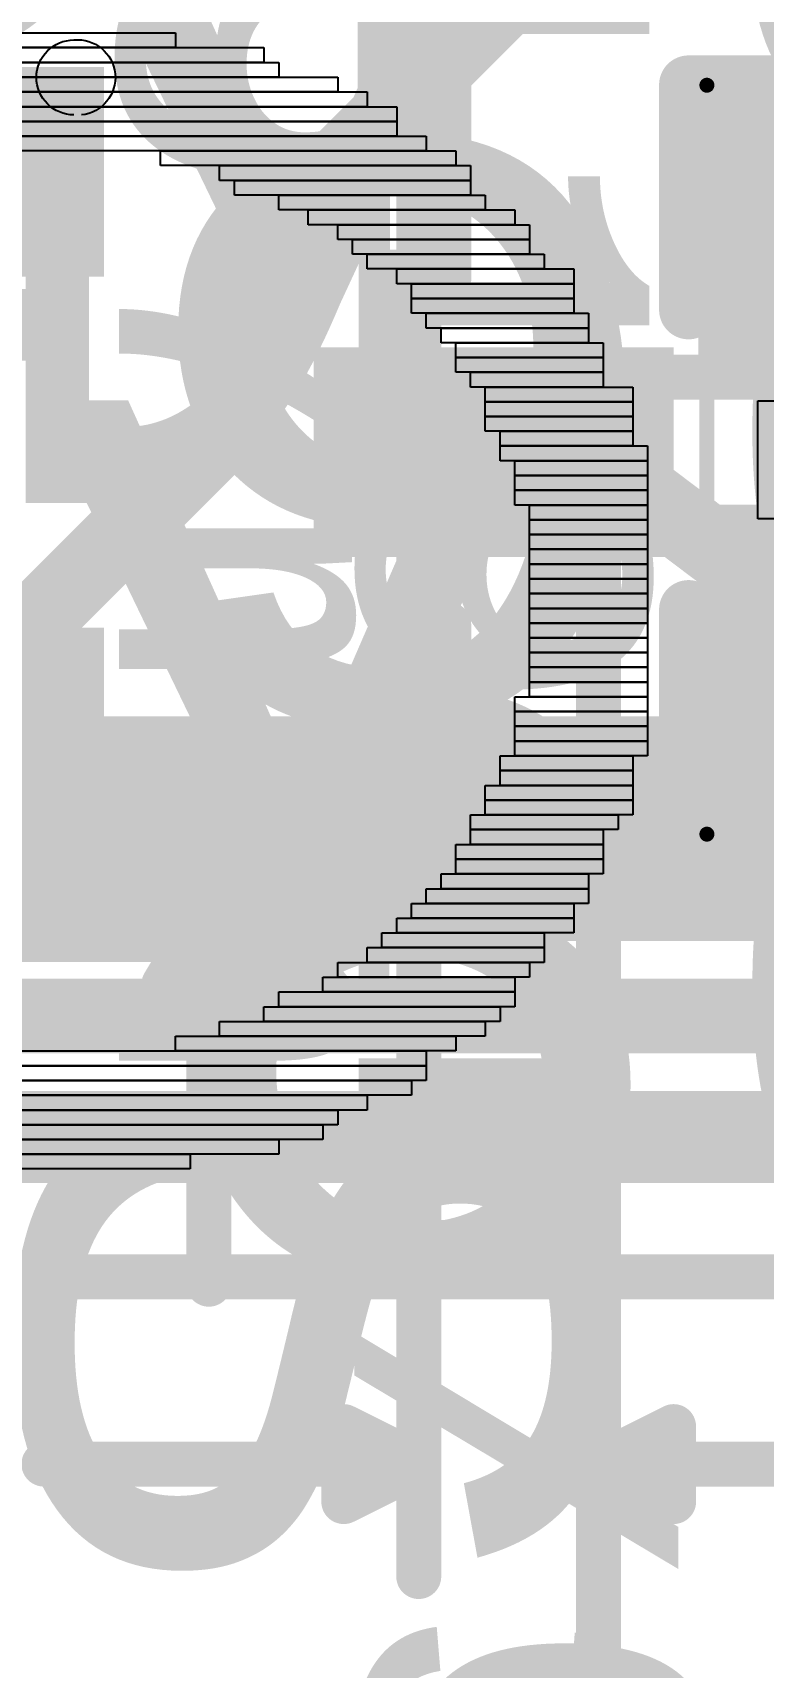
# Model space of a CAD drawing. Header units: inches. Extents: x -2.12 to 4.45, y -3.15 to 1.57.
# Drawn here: x 0.8753 to 0.9728, y -1.5477 to -1.3296 of the extents above; entities that cross this region are included whole.
import ezdxf

# ---------------------------------------------------------------- set-up
doc = ezdxf.new("R2010")
doc.units = ezdxf.units.IN
doc.header["$MEASUREMENT"] = 0
for name, color, linetype in [('Bottom', 5, 'Continuous'), ('bPlace', 56, 'Continuous'), ('Dimension', 6, 'Continuous'), ('Keep-Out Layer', 6, 'Continuous'), ('Measures', 56, 'Continuous'), ('tDocu', 76, 'Continuous'), ('Top', 1, 'Continuous'), ('Top Glue Points', 56, 'Continuous'), ('Top Paste', 8, 'Continuous'), ('Top Solder', 216, 'Continuous'), ('Top Value', 56, 'Continuous'), ('tPlace', 56, 'Continuous')]:
    doc.layers.add(name, color=color, linetype=linetype)
doc.styles.add('Arial', font='', dxfattribs={"height": 0.2})
doc.styles.add('Courier New', font='', dxfattribs={"height": 0.2})
doc.styles.get('Arial').set_extended_font_data('Arial')
doc.styles.get('Courier New').set_extended_font_data('Courier New')

# ---------------------------------------------------------------- blocks, each defined once
blk = doc.blocks.new('SMD3225_3_2X2_5X0_7_MTC_L_43')
at = {"layer": 'Measures', "style": 'Courier New'}
for s, p in [('Inner Pad Padstyle: RX47Y-4D0T', (-0.666, -0.315)), ('Outer Pad Padstyle: RX47Y59D0T', (-0.659, -0.415)), ('Alternate 1 Padstyle: OX60Y90D30P', (-0.712, -0.515)), ('Alternate 2 Padstyle: OX90Y60D30P', (-0.712, -0.615))]:
    blk.add_text(s, height=0.0775, dxfattribs=at).set_placement(p)
blk = doc.blocks.new('TO_236AB_NEX_L_53')
at = {"layer": 'Measures', "style": 'Courier New'}
for s, p in [('Bottom Padstyle: RX19Y34D0T', (-0.583, -0.38)), ('Alt 1 Padstyle: OX60Y90D30P', (-0.583, -0.456)), ('Alt 2 Padstyle: OX90Y60D30P', (-0.583, -0.53))]:
    blk.add_text(s, height=0.0775, dxfattribs=at).set_placement(p)
blk = doc.blocks.new('CONN_QTH_030_02_L_D_A_K_FR_S00_72')
at = {"layer": 'Measures', "style": 'Courier New'}
for s, p in [('Alt 1 Padstyle: EX40Y40D40P', (-0.583, -1.282)), ('Alt 2 Padstyle: OX90Y60D30P', (-0.583, -1.357))]:
    blk.add_text(s, height=0.0775, dxfattribs=at).set_placement(p)
blk = doc.blocks.new('TO_236_VIS_L_90')
at = {"layer": 'Top'}
for points in [[(-0.01, 0.058), (0.01, 0.058), (0.01, 0.018), (-0.01, 0.018)], [(-0.0474, -0.018), (-0.0274, -0.018), (-0.0274, -0.058), (-0.0474, -0.058)], [(0.0274, -0.018), (0.0474, -0.018), (0.0474, -0.058), (0.0274, -0.058)]]:
    blk.add_hatch(color=1, dxfattribs=at).paths.add_polyline_path(points)
at = {"layer": 'Top Paste'}
for points in [[(-0.01, 0.058), (0.01, 0.058), (0.01, 0.018), (-0.01, 0.018)], [(-0.0474, -0.018), (-0.0274, -0.018), (-0.0274, -0.058), (-0.0474, -0.058)], [(0.0274, -0.018), (0.0474, -0.018), (0.0474, -0.058), (0.0274, -0.058)]]:
    blk.add_hatch(color=8, dxfattribs=at).paths.add_polyline_path(points)
at = {"layer": 'Top Solder'}
for points in [[(-0.014, 0.062), (0.014, 0.062), (0.014, 0.014), (-0.014, 0.014)], [(-0.0514, -0.014), (-0.0234, -0.014), (-0.0234, -0.062), (-0.0514, -0.062)], [(0.0234, -0.014), (0.0514, -0.014), (0.0514, -0.062), (0.0234, -0.062)]]:
    blk.add_hatch(color=216, dxfattribs=at).paths.add_polyline_path(points)
at = {"layer": 'Measures', "const_width": 0.006}
for points in [[(0.06, 0.028), (0.06, 0.252)], [(-0.01, 0.052), (-0.01, 0.152)], [(0.01, 0.052), (0.01, 0.152)], [(0.135, 0.052), (0.135, 0.102)], [(0.14, 0.062), (0.13, 0.062)], [(0.135, 0.052), (0.13, 0.062)], [(0.135, 0.052), (0.14, 0.062)], [(0.01, 0.052), (0, 0.052)], [(0.135, 0.052), (0.01, 0.052)], [(0.21, 0.052), (0.135, 0.052)], [(0.06, 0.028), (-0.16, 0.028)], [(0.135, 0.028), (0.06, 0.028)], [(0.13, 0.018), (0.135, 0.028)], [(0.14, 0.018), (0.135, 0.028)], [(0.135, -0.022), (0.135, 0.028)], [(0.15, 0.028), (0.135, 0.028)], [(0.14, 0.018), (0.13, 0.018)]]:
    blk.add_lwpolyline(points, dxfattribs=at)
at = {"layer": 'Measures', "const_width": 0.003}
for points in [[(0.1285, 0.062, 1), (0.1315, 0.062, 1)], [(0.1285, 0.062, 1), (0.1315, 0.062, 1)], [(0.1385, 0.062, 1), (0.1415, 0.062, 1)], [(0.1385, 0.062, 1), (0.1415, 0.062, 1)], [(-0.0115, 0.052, 1), (-0.0085, 0.052, 1)], [(-0.0015, 0.052, 1), (0.0015, 0.052, 1)], [(0.0085, 0.052, 1), (0.0115, 0.052, 1)], [(0.0085, 0.052, 1), (0.0115, 0.052, 1)], [(0.0085, 0.052, 1), (0.0115, 0.052, 1)], [(0.1335, 0.052, 1), (0.1365, 0.052, 1)], [(0.1335, 0.052, 1), (0.1365, 0.052, 1)], [(0.1335, 0.052, 1), (0.1365, 0.052, 1)], [(0.1335, 0.052, 1), (0.1365, 0.052, 1)], [(0.1335, 0.052, 1), (0.1365, 0.052, 1)], [(0.0585, 0.028, 1), (0.0615, 0.028, 1)], [(0.0585, 0.028, 1), (0.0615, 0.028, 1)], [(0.0585, 0.028, 1), (0.0615, 0.028, 1)], [(0.1335, 0.028, 1), (0.1365, 0.028, 1)], [(0.1335, 0.028, 1), (0.1365, 0.028, 1)], [(0.1335, 0.028, 1), (0.1365, 0.028, 1)], [(0.1335, 0.028, 1), (0.1365, 0.028, 1)], [(0.1335, 0.028, 1), (0.1365, 0.028, 1)], [(0.1485, 0.028, 1), (0.1515, 0.028, 1)], [(0.1285, 0.018, 1), (0.1315, 0.018, 1)], [(0.1285, 0.018, 1), (0.1315, 0.018, 1)], [(0.1385, 0.018, 1), (0.1415, 0.018, 1)], [(0.1385, 0.018, 1), (0.1415, 0.018, 1)], [(0.1335, -0.022, 1), (0.1365, -0.022, 1)]]:
    blk.add_lwpolyline(points, format="xyb", close=True, dxfattribs=at)
at = {"layer": 'tDocu', "const_width": 0.006}
for points in [[(-0.01, 0.027), (-0.01, 0.052)], [(0.01, 0.052), (-0.01, 0.052)], [(0.01, 0.028), (0.01, 0.052)], [(0.06, 0.028), (-0.06, 0.028)], [(-0.01, 0.027), (0.01, 0.028)], [(0.06, -0.028), (0.06, 0.028)]]:
    blk.add_lwpolyline(points, dxfattribs=at)
at = {"layer": 'tDocu', "const_width": 0.003}
for points in [[(-0.0115, 0.052, 1), (-0.0085, 0.052, 1)], [(-0.0115, 0.052, 1), (-0.0085, 0.052, 1)], [(0.0085, 0.052, 1), (0.0115, 0.052, 1)], [(0.0085, 0.052, 1), (0.0115, 0.052, 1)], [(0.0085, 0.028, 1), (0.0115, 0.028, 1)], [(0.0085, 0.028, 1), (0.0115, 0.028, 1)], [(0.0585, 0.028, 1), (0.0615, 0.028, 1)], [(0.0585, 0.028, 1), (0.0615, 0.028, 1)], [(-0.0115, 0.027, 1), (-0.0085, 0.027, 1)], [(-0.0115, 0.027, 1), (-0.0085, 0.027, 1)]]:
    blk.add_lwpolyline(points, format="xyb", close=True, dxfattribs=at)
at = {"layer": 'tDocu'}
for points in [[(-0.055, -0.018, -1), (-0.045, -0.017)], [(-0.045, -0.018, -1), (-0.055, -0.018)]]:
    blk.add_lwpolyline(points, format="xyb", dxfattribs=at)
for points in [[(-0.045, -0.017, 1), (-0.045, -0.017, 1)], [(-0.055, -0.018, 1), (-0.055, -0.018, 1)], [(-0.055, -0.018, 1), (-0.055, -0.018, 1)], [(-0.045, -0.018, 1), (-0.045, -0.018, 1)]]:
    blk.add_lwpolyline(points, format="xyb", close=True, dxfattribs=at)
at = {"layer": 'tPlace', "const_width": 0.006}
for points in [[(-0.023, 0.032), (-0.065, 0.032)], [(0.065, 0.032), (0.023, 0.032)], [(0.065, -0.032), (0.065, 0.032)]]:
    blk.add_lwpolyline(points, dxfattribs=at)
at = {"layer": 'tPlace', "const_width": 0.003}
for points in [[(-0.0245, 0.032, 1), (-0.0215, 0.032, 1)], [(0.0215, 0.032, 1), (0.0245, 0.032, 1)], [(0.0635, 0.032, 1), (0.0665, 0.032, 1)], [(0.0635, 0.032, 1), (0.0665, 0.032, 1)]]:
    blk.add_lwpolyline(points, format="xyb", close=True, dxfattribs=at)
at = {"layer": 'Measures', "style": 'Courier New'}
for s, p in [('0.024in/0.61mm', (0.155, 0.028)), ('0.055in/1.397mm', (-0.498, -0.012))]:
    blk.add_text(s, height=0.03875, dxfattribs=at).set_placement(p)
blk = doc.blocks.new('TO_236AB_NEX_L_93')
at = {"layer": 'Measures', "const_width": 0.006}
for points in [[(0.06, 0.25), (0.06, 0.264)], [(0.06, 0.25), (0.07, 0.254)], [(0.07, 0.244), (0.07, 0.254)], [(0.07, 0.244), (0.06, 0.25)], [(0.11, 0.25), (0.06, 0.25)], [(0.06, 0.028), (0.06, 0.25)]]:
    blk.add_lwpolyline(points, dxfattribs=at)
at = {"layer": 'Measures', "const_width": 0.003}
for points in [[(0.0585, 0.264, 1), (0.0615, 0.264, 1)], [(0.0685, 0.254, 1), (0.0715, 0.254, 1)], [(0.0685, 0.254, 1), (0.0715, 0.254, 1)], [(0.0585, 0.25, 1), (0.0615, 0.25, 1)], [(0.0585, 0.25, 1), (0.0615, 0.25, 1)], [(0.0585, 0.25, 1), (0.0615, 0.25, 1)], [(0.0585, 0.25, 1), (0.0615, 0.25, 1)], [(0.0585, 0.25, 1), (0.0615, 0.25, 1)], [(0.1085, 0.25, 1), (0.1115, 0.25, 1)], [(0.0685, 0.244, 1), (0.0715, 0.244, 1)], [(0.0685, 0.244, 1), (0.0715, 0.244, 1)]]:
    blk.add_lwpolyline(points, format="xyb", close=True, dxfattribs=at)
at = {"layer": 'Measures', "style": 'Courier New'}
blk.add_text('0.119in/3.023mm', height=0.03875, dxfattribs=at).set_placement((-0.159, 0.27))
blk = doc.blocks.new('R0603_103')
at = {"layer": 'Top'}
for points in [[(-0.043, 0.0197), (-0.013, 0.0197), (-0.013, -0.0197), (-0.043, -0.0197)], [(0.013, 0.0197), (0.043, 0.0197), (0.043, -0.0197), (0.013, -0.0197)]]:
    blk.add_hatch(color=1, dxfattribs=at).paths.add_polyline_path(points)
at = {"layer": 'Top Paste'}
for points in [[(-0.043, 0.0197), (-0.013, 0.0197), (-0.013, -0.0197), (-0.043, -0.0197)], [(0.013, 0.0197), (0.043, 0.0197), (0.043, -0.0197), (0.013, -0.0197)]]:
    blk.add_hatch(color=8, dxfattribs=at).paths.add_polyline_path(points)
at = {"layer": 'Top Solder'}
for points in [[(-0.047, 0.0237), (-0.009, 0.0237), (-0.009, -0.0237), (-0.047, -0.0237)], [(0.009, 0.0237), (0.047, 0.0237), (0.047, -0.0237), (0.009, -0.0237)]]:
    blk.add_hatch(color=216, dxfattribs=at).paths.add_polyline_path(points)
at = {"layer": 'Top', "const_width": 0.002}
for points in [[(-0.04996, 0.02256), (-0.04996, -0.02256)], [(-0.04996, 0.02256), (0.04996, 0.02256)], [(0.04996, 0.02256), (0.04996, -0.02256)], [(-0.04996, -0.02256), (0.04996, -0.02256)]]:
    blk.add_lwpolyline(points, dxfattribs=at)
at = {"layer": 'Top', "const_width": 0.001}
for points in [[(-0.05046, 0.02256, 1), (-0.04946, 0.02256, 1)], [(-0.05046, 0.02256, 1), (-0.04946, 0.02256, 1)], [(0.04946, 0.02256, 1), (0.05046, 0.02256, 1)], [(0.04946, 0.02256, 1), (0.05046, 0.02256, 1)], [(-0.05046, -0.02256, 1), (-0.04946, -0.02256, 1)], [(-0.05046, -0.02256, 1), (-0.04946, -0.02256, 1)], [(0.04946, -0.02256, 1), (0.05046, -0.02256, 1)], [(0.04946, -0.02256, 1), (0.05046, -0.02256, 1)]]:
    blk.add_lwpolyline(points, format="xyb", close=True, dxfattribs=at)
at = {"layer": 'Top Glue Points'}
for p, q in [((-0.00787, -0.01575), (-0.00787, 0.01575)), ((-0.00787, 0.01575), (0.00787, 0.01575)), ((0.00787, 0.01575), (0.00787, -0.01575)), ((0.00787, -0.01575), (-0.00787, -0.01575))]:
    blk.add_line(p, q, dxfattribs=at)
at = {"layer": 'tPlace', "const_width": 0.00787}
for points in [[(-0.05, 0.025), (-0.05, -0.025)], [(-0.05, 0.025), (-0.02, 0.025)], [(0.02, 0.025), (0.05, 0.025)], [(0.05, 0.025), (0.05, -0.025)], [(-0.05, -0.025), (-0.02, -0.025)], [(0.02, -0.025), (0.05, -0.025)]]:
    blk.add_lwpolyline(points, dxfattribs=at)
at = {"layer": 'tPlace', "const_width": 0.00394}
for points in [[(-0.05197, 0.025, 1), (-0.04803, 0.025, 1)], [(-0.05197, 0.025, 1), (-0.04803, 0.025, 1)], [(-0.02197, 0.025, 1), (-0.01803, 0.025, 1)], [(0.01803, 0.025, 1), (0.02197, 0.025, 1)], [(0.04803, 0.025, 1), (0.05197, 0.025, 1)], [(0.04803, 0.025, 1), (0.05197, 0.025, 1)], [(-0.05197, -0.025, 1), (-0.04803, -0.025, 1)], [(-0.05197, -0.025, 1), (-0.04803, -0.025, 1)], [(-0.02197, -0.025, 1), (-0.01803, -0.025, 1)], [(0.01803, -0.025, 1), (0.02197, -0.025, 1)], [(0.04803, -0.025, 1), (0.05197, -0.025, 1)], [(0.04803, -0.025, 1), (0.05197, -0.025, 1)]]:
    blk.add_lwpolyline(points, format="xyb", close=True, dxfattribs=at)

msp = doc.modelspace()

# ---------------------------------------------------------------- linework, layer by layer
at = {"layer": 'Bottom'}
for points, const_width in [([(0.72489, -1.43583), (1.65258, -1.43583)], 0.03), ([(0.71454, -1.46083), (1.73606, -1.46083)], 0.01), ([(0.7028, -1.47583), (1.7478, -1.47583)], 0.01)]:
    msp.add_lwpolyline(points, dxfattribs=dict(at, const_width=const_width))
at = {"layer": 'bPlace'}
for p, q in [((0.86678, -1.32967), (0.89434, -1.32967)), ((0.89434, -1.32967), (0.89434, -1.33163)), ((0.85497, -1.33163), (0.90615, -1.33163)), ((0.89434, -1.33163), (0.86678, -1.33163)), ((0.90615, -1.33163), (0.90615, -1.3336)), ((0.90615, -1.3336), (0.85497, -1.3336)), ((0.85497, -1.3336), (0.90812, -1.3336)), ((0.90812, -1.3336), (0.90812, -1.33557)), ((0.84709, -1.33557), (0.91599, -1.33557)), ((0.90812, -1.33557), (0.85497, -1.33557)), ((0.91599, -1.33557), (0.91599, -1.33754)), ((0.84315, -1.33754), (0.91993, -1.33754)), ((0.91599, -1.33754), (0.84709, -1.33754)), ((0.91993, -1.33754), (0.91993, -1.33951)), ((0.83725, -1.33951), (0.92386, -1.33951)), ((0.91993, -1.33951), (0.84315, -1.33951)), ((0.92386, -1.33951), (0.92386, -1.34148)), ((0.92386, -1.34148), (0.83725, -1.34148)), ((0.83725, -1.34148), (0.92386, -1.34148)), ((0.92386, -1.34148), (0.92386, -1.34344)), ((0.83134, -1.34344), (0.9278, -1.34344)), ((0.9278, -1.34541), (0.83134, -1.34541)), ((0.92386, -1.34344), (0.83725, -1.34344)), ((0.89237, -1.34738), (0.89237, -1.34541)), ((0.89237, -1.34541), (0.93174, -1.34541)), ((0.9278, -1.34344), (0.9278, -1.34541)), ((0.93174, -1.34541), (0.93174, -1.34738)), ((0.93174, -1.34738), (0.89237, -1.34738)), ((0.90024, -1.34935), (0.90024, -1.34738)), ((0.90024, -1.34738), (0.93371, -1.34738)), ((0.93371, -1.34738), (0.93371, -1.34935)), ((0.93371, -1.34935), (0.90024, -1.34935)), ((0.90221, -1.35132), (0.90221, -1.34935)), ((0.90221, -1.34935), (0.93371, -1.34935)), ((0.93371, -1.34935), (0.93371, -1.35132)), ((0.93371, -1.35132), (0.90221, -1.35132)), ((0.90812, -1.35329), (0.90812, -1.35132)), ((0.90812, -1.35132), (0.93567, -1.35132)), ((0.93567, -1.35132), (0.93567, -1.35329)), ((0.93567, -1.35329), (0.90812, -1.35329)), ((0.91205, -1.35526), (0.91205, -1.35329)), ((0.91205, -1.35329), (0.93961, -1.35329)), ((0.93961, -1.35329), (0.93961, -1.35526)), ((0.93961, -1.35526), (0.91205, -1.35526)), ((0.91599, -1.35722), (0.91599, -1.35526)), ((0.91599, -1.35526), (0.94158, -1.35526)), ((0.94158, -1.35526), (0.94158, -1.35722)), ((0.94158, -1.35722), (0.91599, -1.35722)), ((0.91796, -1.35919), (0.91796, -1.35722)), ((0.91796, -1.35722), (0.94158, -1.35722)), ((0.94158, -1.35722), (0.94158, -1.35919)), ((0.94158, -1.35919), (0.91796, -1.35919)), ((0.91993, -1.36116), (0.91993, -1.35919)), ((0.91993, -1.35919), (0.94355, -1.35919)), ((0.94355, -1.35919), (0.94355, -1.36116)), ((0.94355, -1.36116), (0.91993, -1.36116)), ((0.92386, -1.36313), (0.92386, -1.36116)), ((0.92386, -1.36116), (0.94749, -1.36116)), ((0.94749, -1.36116), (0.94749, -1.36313)), ((0.94749, -1.36313), (0.92386, -1.36313)), ((0.92583, -1.3651), (0.92583, -1.36313)), ((0.92583, -1.36313), (0.94749, -1.36313)), ((0.94749, -1.3651), (0.92583, -1.3651)), ((0.92583, -1.36707), (0.92583, -1.3651)), ((0.92583, -1.3651), (0.94749, -1.3651)), ((0.94749, -1.36313), (0.94749, -1.3651)), ((0.94749, -1.3651), (0.94749, -1.36707)), ((0.94749, -1.36707), (0.92583, -1.36707)), ((0.9278, -1.36904), (0.9278, -1.36707)), ((0.9278, -1.36707), (0.94945, -1.36707)), ((0.94945, -1.36707), (0.94945, -1.36904)), ((0.94945, -1.36904), (0.9278, -1.36904)), ((0.92977, -1.371), (0.92977, -1.36904)), ((0.92977, -1.36904), (0.94945, -1.36904)), ((0.94945, -1.36904), (0.94945, -1.371)), ((0.94945, -1.371), (0.92977, -1.371)), ((0.93174, -1.37297), (0.93174, -1.371)), ((0.93174, -1.371), (0.95142, -1.371)), ((0.95142, -1.371), (0.95142, -1.37297)), ((0.95142, -1.37297), (0.93174, -1.37297)), ((0.93174, -1.37494), (0.93174, -1.37297)), ((0.93174, -1.37297), (0.95142, -1.37297)), ((0.95142, -1.37297), (0.95142, -1.37494)), ((0.95142, -1.37494), (0.93174, -1.37494)), ((0.93371, -1.37691), (0.93371, -1.37494)), ((0.93371, -1.37494), (0.95142, -1.37494)), ((0.95142, -1.37494), (0.95142, -1.37691)), ((0.95142, -1.37691), (0.93371, -1.37691)), ((0.93567, -1.37888), (0.93567, -1.37691)), ((0.93567, -1.37691), (0.95536, -1.37691)), ((0.95536, -1.37691), (0.95536, -1.37888)), ((0.95536, -1.37888), (0.93567, -1.37888)), ((0.93567, -1.38085), (0.93567, -1.37888)), ((0.93567, -1.37888), (0.95536, -1.37888)), ((0.95536, -1.37888), (0.95536, -1.38085)), ((0.95536, -1.38085), (0.93567, -1.38085)), ((0.93567, -1.38281), (0.93567, -1.38085)), ((0.93567, -1.38085), (0.95536, -1.38085)), ((0.95536, -1.38085), (0.95536, -1.38281)), ((0.95536, -1.38281), (0.93567, -1.38281)), ((0.93764, -1.38478), (0.93764, -1.38281)), ((0.93764, -1.38281), (0.95536, -1.38281)), ((0.95536, -1.38478), (0.93764, -1.38478)), ((0.93764, -1.38675), (0.93764, -1.38478)), ((0.93764, -1.38478), (0.95733, -1.38478)), ((0.95536, -1.38281), (0.95536, -1.38478)), ((0.95733, -1.38478), (0.95733, -1.38675)), ((0.95733, -1.38675), (0.93764, -1.38675)), ((0.93961, -1.38872), (0.93961, -1.38675)), ((0.93961, -1.38675), (0.95733, -1.38675)), ((0.95733, -1.38675), (0.95733, -1.38872)), ((0.95733, -1.38872), (0.93961, -1.38872)), ((0.93961, -1.39069), (0.93961, -1.38872)), ((0.93961, -1.38872), (0.95733, -1.38872)), ((0.95733, -1.38872), (0.95733, -1.39069)), ((0.95733, -1.39069), (0.93961, -1.39069)), ((0.93961, -1.39266), (0.93961, -1.39069)), ((0.93961, -1.39069), (0.95733, -1.39069)), ((0.95733, -1.39069), (0.95733, -1.39266)), ((0.95733, -1.39266), (0.93961, -1.39266)), ((0.94158, -1.39463), (0.94158, -1.39266)), ((0.94158, -1.39266), (0.95733, -1.39266)), ((0.95733, -1.39266), (0.95733, -1.39463)), ((0.95733, -1.39463), (0.94158, -1.39463)), ((0.94158, -1.39659), (0.94158, -1.39463)), ((0.94158, -1.39463), (0.95733, -1.39463)), ((0.95733, -1.39463), (0.95733, -1.39659)), ((0.95733, -1.39659), (0.94158, -1.39659)), ((0.94158, -1.39856), (0.94158, -1.39659)), ((0.94158, -1.39659), (0.95733, -1.39659)), ((0.95733, -1.39659), (0.95733, -1.39856)), ((0.95733, -1.39856), (0.94158, -1.39856)), ((0.94158, -1.40053), (0.94158, -1.39856)), ((0.94158, -1.39856), (0.95733, -1.39856)), ((0.95733, -1.39856), (0.95733, -1.40053)), ((0.95733, -1.40053), (0.94158, -1.40053)), ((0.94158, -1.4025), (0.94158, -1.40053)), ((0.94158, -1.40053), (0.95733, -1.40053)), ((0.95733, -1.40053), (0.95733, -1.4025)), ((0.95733, -1.4025), (0.94158, -1.4025)), ((0.94158, -1.40447), (0.94158, -1.4025)), ((0.94158, -1.4025), (0.95733, -1.4025)), ((0.95733, -1.4025), (0.95733, -1.40447)), ((0.95733, -1.40447), (0.94158, -1.40447)), ((0.94158, -1.40644), (0.94158, -1.40447)), ((0.94158, -1.40447), (0.95733, -1.40447)), ((0.95733, -1.40644), (0.94158, -1.40644)), ((0.94158, -1.40841), (0.94158, -1.40644)), ((0.94158, -1.40644), (0.95733, -1.40644)), ((0.95733, -1.40447), (0.95733, -1.40644)), ((0.95733, -1.40644), (0.95733, -1.40841)), ((0.95733, -1.40841), (0.94158, -1.40841)), ((0.94158, -1.41037), (0.94158, -1.40841)), ((0.94158, -1.40841), (0.95733, -1.40841)), ((0.95733, -1.40841), (0.95733, -1.41037)), ((0.95733, -1.41037), (0.94158, -1.41037)), ((0.94158, -1.41234), (0.94158, -1.41037)), ((0.94158, -1.41037), (0.95733, -1.41037)), ((0.95733, -1.41037), (0.95733, -1.41234)), ((0.95733, -1.41234), (0.94158, -1.41234)), ((0.94158, -1.41431), (0.94158, -1.41234)), ((0.94158, -1.41234), (0.95733, -1.41234)), ((0.95733, -1.41234), (0.95733, -1.41431)), ((0.95733, -1.41431), (0.94158, -1.41431)), ((0.94158, -1.41628), (0.94158, -1.41431)), ((0.94158, -1.41431), (0.95733, -1.41431)), ((0.95733, -1.41431), (0.95733, -1.41628)), ((0.95733, -1.41628), (0.94158, -1.41628)), ((0.94158, -1.41825), (0.94158, -1.41628)), ((0.94158, -1.41628), (0.95733, -1.41628)), ((0.95733, -1.41628), (0.95733, -1.41825)), ((0.93961, -1.42022), (0.93961, -1.41825)), ((0.93961, -1.41825), (0.95733, -1.41825)), ((0.95733, -1.41825), (0.94158, -1.41825)), ((0.95733, -1.41825), (0.95733, -1.42022)), ((0.95733, -1.42022), (0.93961, -1.42022)), ((0.93961, -1.42218), (0.93961, -1.42022)), ((0.93961, -1.42022), (0.95733, -1.42022)), ((0.95733, -1.42022), (0.95733, -1.42218)), ((0.95733, -1.42218), (0.93961, -1.42218)), ((0.93961, -1.42415), (0.93961, -1.42218)), ((0.93961, -1.42218), (0.95733, -1.42218)), ((0.95733, -1.42218), (0.95733, -1.42415)), ((0.93764, -1.42809), (0.93764, -1.42612)), ((0.93764, -1.42612), (0.95536, -1.42612)), ((0.95733, -1.42415), (0.93961, -1.42415)), ((0.93961, -1.42612), (0.93961, -1.42415)), ((0.93961, -1.42415), (0.95733, -1.42415)), ((0.95733, -1.42612), (0.93961, -1.42612)), ((0.95536, -1.42612), (0.95536, -1.42809)), ((0.95733, -1.42415), (0.95733, -1.42612)), ((0.95536, -1.42809), (0.93764, -1.42809)), ((0.93764, -1.43006), (0.93764, -1.42809)), ((0.93764, -1.42809), (0.95536, -1.42809)), ((0.95536, -1.42809), (0.95536, -1.43006)), ((0.93567, -1.43203), (0.93567, -1.43006)), ((0.93567, -1.43006), (0.95536, -1.43006)), ((0.95536, -1.43006), (0.93764, -1.43006)), ((0.95536, -1.43006), (0.95536, -1.43203)), ((0.95536, -1.43203), (0.93567, -1.43203)), ((0.93567, -1.434), (0.93567, -1.43203)), ((0.93567, -1.43203), (0.95536, -1.43203)), ((0.95536, -1.43203), (0.95536, -1.434)), ((0.93371, -1.43596), (0.93371, -1.434)), ((0.93371, -1.434), (0.95339, -1.434)), ((0.95536, -1.434), (0.93567, -1.434)), ((0.95339, -1.434), (0.95339, -1.43596)), ((0.95339, -1.43596), (0.93371, -1.43596)), ((0.93371, -1.43793), (0.93371, -1.43596)), ((0.93371, -1.43596), (0.95142, -1.43596)), ((0.95142, -1.43596), (0.95142, -1.43793)), ((0.93174, -1.4399), (0.93174, -1.43793)), ((0.93174, -1.43793), (0.95142, -1.43793)), ((0.95142, -1.43793), (0.93371, -1.43793)), ((0.95142, -1.43793), (0.95142, -1.4399)), ((0.95142, -1.4399), (0.93174, -1.4399)), ((0.93174, -1.44187), (0.93174, -1.4399)), ((0.93174, -1.4399), (0.95142, -1.4399)), ((0.95142, -1.4399), (0.95142, -1.44187)), ((0.92977, -1.44384), (0.92977, -1.44187)), ((0.92977, -1.44187), (0.94945, -1.44187)), ((0.95142, -1.44187), (0.93174, -1.44187)), ((0.94945, -1.44187), (0.94945, -1.44384)), ((0.92583, -1.44778), (0.92583, -1.44581)), ((0.92583, -1.44581), (0.94749, -1.44581)), ((0.9278, -1.44581), (0.9278, -1.44384)), ((0.9278, -1.44384), (0.94945, -1.44384)), ((0.94945, -1.44581), (0.9278, -1.44581)), ((0.94945, -1.44384), (0.92977, -1.44384)), ((0.94749, -1.44581), (0.94749, -1.44778)), ((0.94945, -1.44384), (0.94945, -1.44581)), ((0.92386, -1.44974), (0.92386, -1.44778)), ((0.92386, -1.44778), (0.94749, -1.44778)), ((0.94749, -1.44778), (0.92583, -1.44778)), ((0.94749, -1.44778), (0.94749, -1.44974)), ((0.92189, -1.45171), (0.92189, -1.44974)), ((0.92189, -1.44974), (0.94355, -1.44974)), ((0.94749, -1.44974), (0.92386, -1.44974)), ((0.94355, -1.44974), (0.94355, -1.45171)), ((0.91993, -1.45368), (0.91993, -1.45171)), ((0.91993, -1.45171), (0.94355, -1.45171)), ((0.94355, -1.45171), (0.92189, -1.45171)), ((0.94355, -1.45171), (0.94355, -1.45368)), ((0.91599, -1.45565), (0.91599, -1.45368)), ((0.91599, -1.45368), (0.94158, -1.45368)), ((0.94355, -1.45368), (0.91993, -1.45368)), ((0.94158, -1.45368), (0.94158, -1.45565)), ((0.91402, -1.45762), (0.91402, -1.45565)), ((0.91402, -1.45565), (0.93961, -1.45565)), ((0.94158, -1.45565), (0.91599, -1.45565)), ((0.93961, -1.45565), (0.93961, -1.45762)), ((0.90812, -1.45959), (0.90812, -1.45762)), ((0.90812, -1.45762), (0.93961, -1.45762)), ((0.93961, -1.45762), (0.91402, -1.45762)), ((0.93961, -1.45762), (0.93961, -1.45959)), ((0.90615, -1.46155), (0.90615, -1.45959)), ((0.90615, -1.45959), (0.93764, -1.45959)), ((0.93961, -1.45959), (0.90812, -1.45959)), ((0.93764, -1.45959), (0.93764, -1.46155)), ((0.90024, -1.46352), (0.90024, -1.46155)), ((0.90024, -1.46155), (0.93567, -1.46155)), ((0.93764, -1.46155), (0.90615, -1.46155)), ((0.93567, -1.46155), (0.93567, -1.46352)), ((0.83134, -1.46549), (0.9278, -1.46549)), ((0.89434, -1.46549), (0.89434, -1.46352)), ((0.89434, -1.46352), (0.93174, -1.46352)), ((0.93174, -1.46549), (0.89434, -1.46549)), ((0.93567, -1.46352), (0.90024, -1.46352)), ((0.9278, -1.46549), (0.9278, -1.46746)), ((0.93174, -1.46352), (0.93174, -1.46549)), ((0.9278, -1.46746), (0.83134, -1.46746)), ((0.83331, -1.46746), (0.9278, -1.46746)), ((0.9278, -1.46746), (0.9278, -1.46943)), ((0.9278, -1.46943), (0.83331, -1.46943)), ((0.83725, -1.46943), (0.92583, -1.46943)), ((0.92583, -1.46943), (0.92583, -1.4714)), ((0.92583, -1.4714), (0.83725, -1.4714)), ((0.84315, -1.4714), (0.91993, -1.4714)), ((0.91993, -1.4714), (0.91993, -1.47337)), ((0.91993, -1.47337), (0.84315, -1.47337)), ((0.84709, -1.47337), (0.91599, -1.47337)), ((0.91599, -1.47337), (0.91599, -1.47533)), ((0.91599, -1.47533), (0.84709, -1.47533)), ((0.84709, -1.47533), (0.91402, -1.47533)), ((0.91402, -1.47533), (0.91402, -1.4773)), ((0.91402, -1.4773), (0.84709, -1.4773)), ((0.853, -1.4773), (0.90812, -1.4773)), ((0.90812, -1.4773), (0.90812, -1.47927)), ((0.90812, -1.47927), (0.853, -1.47927)), ((0.86284, -1.47927), (0.8963, -1.47927)), ((0.8963, -1.47927), (0.8963, -1.48124)), ((0.8963, -1.48124), (0.86284, -1.48124))]:
    msp.add_line(p, q, dxfattribs=at)
at = {"layer": 'Dimension', "const_width": 0.006}
msp.add_lwpolyline([(-0.65035, -1.49561), (2.89296, -1.49561)], dxfattribs=at)
at = {"layer": 'Keep-Out Layer', "const_width": 0.006}
msp.add_lwpolyline([(-0.65035, -1.49561), (2.89296, -1.49561)], dxfattribs=at)
at = {"layer": 'Top', "const_width": 0.01}
for points in [[(0.9028, -1.36061), (0.9528, -1.31061)], [(0.9028, -1.38101), (0.9028, -1.36061)], [(0.8608, -1.42301), (0.9028, -1.38101)], [(0.9368, -1.38561), (0.9494, -1.38561)], [(0.9494, -1.38561), (0.9878, -1.41461)], [(0.7503, -1.47811), (1.54005, -1.47811)]]:
    msp.add_lwpolyline(points, dxfattribs=at)
at = {"layer": 'Top', "const_width": 0.005}
for points in [[(0.9003, -1.36061, 1), (0.9053, -1.36061, 1)], [(0.9003, -1.36061, 1), (0.9053, -1.36061, 1)], [(0.9003, -1.38101, 1), (0.9053, -1.38101, 1)], [(0.9003, -1.38101, 1), (0.9053, -1.38101, 1)], [(0.9343, -1.38561, 1), (0.9393, -1.38561, 1)], [(0.9469, -1.38561, 1), (0.9519, -1.38561, 1)], [(0.9469, -1.38561, 1), (0.9519, -1.38561, 1)]]:
    msp.add_lwpolyline(points, format="xyb", close=True, dxfattribs=at)

# ---------------------------------------------------------------- block references
for name, p, rotation in [('SMD3225_3_2X2_5X0_7_MTC_L_43', (1.3918, -0.48961), 225), ('TO_236AB_NEX_L_93', (0.6488, -1.38661), 270), ('TO_236_VIS_L_90', (0.8988, -1.38561), 270), ('R0603_103', (0.9878, -1.38661), 90)]:
    msp.add_blockref(name, p, dxfattribs=dict(rotation=rotation))
for name, p in [('CONN_QTH_030_02_L_D_A_K_FR_S00_72', (0.6004, -0.08386)), ('TO_236AB_NEX_L_53', (-0.1622, -0.96561))]:
    msp.add_blockref(name, p)

# ---------------------------------------------------------------- texts
at = {"layer": 'Top Value', "style": 'Arial'}
for s, rotation, p in [('100k', 90, (0.8828, -1.40061)), ('SI2301CDS-T1-GE3TO-236_VIS-L', 270, (0.8738, -1.46761))]:
    msp.add_text(s, height=0.0775, rotation=rotation, dxfattribs=at).set_placement(p)

doc.saveas('drawing.dxf')
